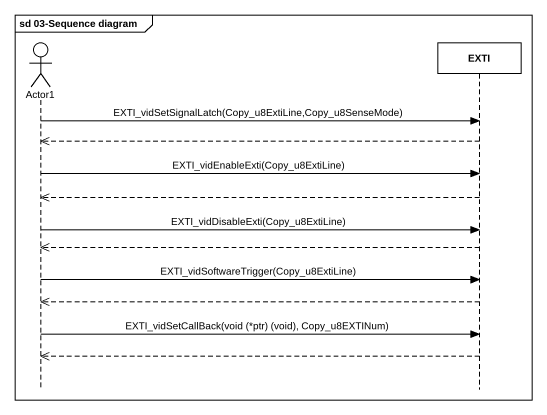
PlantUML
@startuml
mainframe sd 03-Sequence diagram
hide footbox
actor Actor1
participant EXTI

Actor1 -> EXTI : EXTI_vidSetSignalLatch(Copy_u8ExtiLine,Copy_u8SenseMode)
EXTI -->> Actor1
Actor1 -> EXTI : EXTI_vidEnableExti(Copy_u8ExtiLine)
EXTI -->> Actor1
Actor1 -> EXTI : EXTI_vidDisableExti(Copy_u8ExtiLine)
EXTI -->> Actor1
Actor1 -> EXTI : EXTI_vidSoftwareTrigger(Copy_u8ExtiLine)
EXTI -->> Actor1
Actor1 -> EXTI : EXTI_vidSetCallBack(void (*ptr) (void), Copy_u8EXTINum)
EXTI -->> Actor1
@enduml
